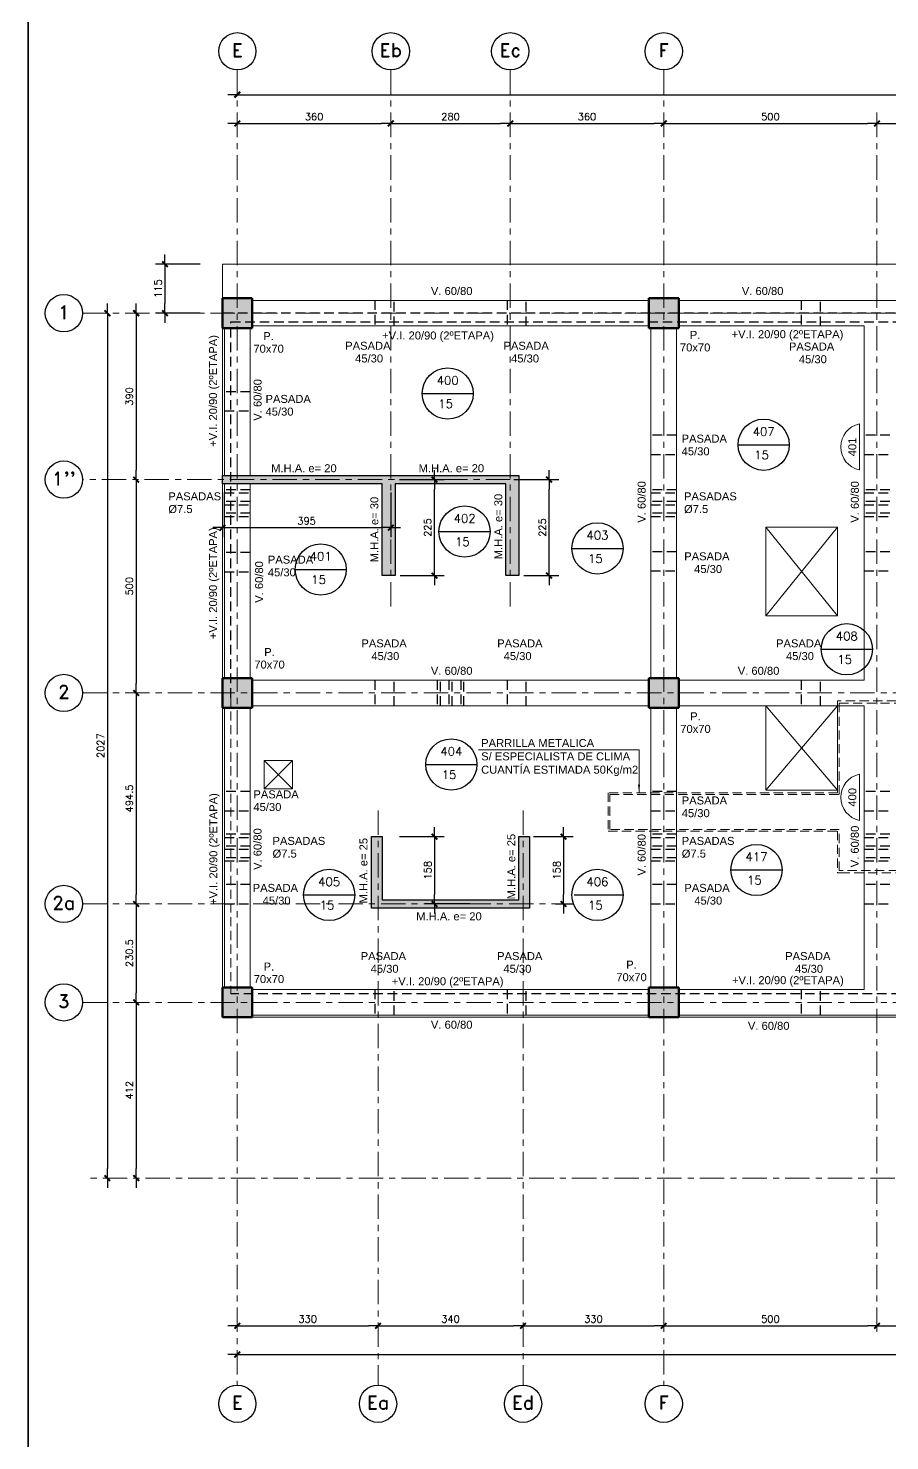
# Model space of a CAD drawing. Extents: x -4 to 6083, y -4 to 8618.
# Drawn here: x 0 to 2020, y 3637 to 6947 of the extents above; entities that cross this region are included whole.
import ezdxf
from ezdxf.enums import TextEntityAlignment as Align

# ---------------------------------------------------------------- set-up
doc = ezdxf.new("R2010")
doc.units = 0
doc.header["$LTSCALE"] = 45
doc.header["$MEASUREMENT"] = 0
for name, pattern in [('DASHED', [0.75, 0.5, -0.25]), ('Grid Line', [2.2225, 1.27, -0.3175, 0.3175, -0.3175]), ('RLE-PROYECCION', [0.71438, 0.47625, -0.23813])]:
    doc.linetypes.add(name, pattern=pattern)
doc.layers.get('0').update_dxf_attribs({"linetype": 'CONTINUOUS'})
for name, color, linetype in [('RLA-COTAS', 2, 'CONTINUOUS'), ('RLA-COTAS1', 2, 'CONTINUOUS'), ('RLA-FORMATO', 7, 'CONTINUOUS'), ('RLA-LOSAS', 3, 'CONTINUOUS'), ('RLA-MURO INV DILATADO', 2, 'DASHED'), ('TEXTOS1', 9, 'CONTINUOUS')]:
    doc.layers.add(name, color=color, linetype=linetype)
for name, color, linetype, lineweight in [('RLE-EJE', 3, 'CONTINUOUS', 25), ('RLE-EJES', 1, 'Grid Line', 9), ('RLE-LOSA', 3, 'CONTINUOUS', 15), ('RLE-MURO', 5, 'CONTINUOUS', 25), ('RLE-PILAR', 5, 'CONTINUOUS', 50), ('RLE-PROYECCION', 2, 'RLE-PROYECCION', 15), ('RLE-SOLID', 252, 'CONTINUOUS', 15), ('RLE-TEXTO-1', 9, 'CONTINUOUS', 9), ('RLE-VANOS', 1, 'CONTINUOUS', 15), ('RLE-VIGA', 3, 'CONTINUOUS', 15)]:
    doc.layers.add(name, color=color, linetype=linetype, lineweight=lineweight)
doc.styles.add('Arial_1', font='arial.ttf', dxfattribs={"height": 20})
doc.styles.add('Arial_2', font='arial.ttf', dxfattribs={"height": 18.75})
doc.styles.add('ROMAND', font='romand', dxfattribs={"height": 31.5})
doc.styles.add('ROMANS', font='ROMANS.shx', dxfattribs={"height": 16.875})
doc.dimstyles.new('ING-75', dxfattribs={"dimscale": 75, "dimtxt": 0.27, "dimasz": 0.3, "dimexe": 0, "dimexo": 0, "dimgap": 0.1, "dimtad": 1, "dimdec": 1, "dimzin": 12, "dimdsep": 46, "dimtxsty": 'ROMANS', "dimblk": 'TICK1', "dimblk1": 'TICK1', "dimblk2": 'TICK1', "dimcen": 0.09, "dimclrd": 2, "dimclre": 1, "dimclrt": 3, "dimadec": 0, "dimazin": 0, "dimtfac": 1, "dimtdec": 0, "dimtix": 1, "dimtmove": 2, "dimatfit": 3, "dimldrblk": 'TICK1', "dimfxl": 0, "dimfxlon": 1, "dimtolj": 1, "dimtzin": 0, "dimarcsym": 0})

# ---------------------------------------------------------------- blocks, each defined once
blk = doc.blocks.new('TICK1')
at = {"color": 2}
for points in [[(0, 0), (-1, 0)], [(0, 0), (1, 0)]]:
    blk.add_lwpolyline(points, dxfattribs=at)
at = {"color": 2, "const_width": 0.2}
blk.add_lwpolyline([(-0.3, -0.3), (0.3, 0.3)], dxfattribs=at)
blk = doc.blocks.new('*D12')
at = {"layer": 'RLA-COTAS', "color": 2, "lineweight": -2, "transparency": 16777216}
blk.add_line((512.8, 6791.3), (5467.8, 6791.3), dxfattribs=at)
at = {"layer": 'RLA-COTAS', "color": 2, "lineweight": -2, "transparency": 16777216, "xscale": 22.5, "yscale": 22.5, "zscale": 22.5, "rotation": 180}
blk.add_blockref('TICK1', (490.3, 6791.3), dxfattribs=at)
at = {"layer": 'RLA-COTAS', "color": 2, "lineweight": -2, "transparency": 16777216, "xscale": 22.5, "yscale": 22.5, "zscale": 22.5}
blk.add_blockref('TICK1', (5490.3, 6791.3), dxfattribs=at)
at = {"layer": 'RLA-COTAS', "color": 3, "transparency": 16777216, "insert": (2990.3, 6807.2), "char_height": 16.88, "attachment_point": 5, "style": 'ROMANS'}
blk.add_mtext('\\A1;5000', dxfattribs=at)
blk = doc.blocks.new('*D13')
at = {"layer": 'RLA-COTAS', "color": 2, "lineweight": -2, "transparency": 16777216}
blk.add_line((512.8, 6723.8), (827.8, 6723.8), dxfattribs=at)
at = {"layer": 'RLA-COTAS', "color": 2, "lineweight": -2, "transparency": 16777216, "xscale": 22.5, "yscale": 22.5, "zscale": 22.5, "rotation": 180}
blk.add_blockref('TICK1', (490.3, 6723.8), dxfattribs=at)
at = {"layer": 'RLA-COTAS', "color": 2, "lineweight": -2, "transparency": 16777216, "xscale": 22.5, "yscale": 22.5, "zscale": 22.5}
blk.add_blockref('TICK1', (850.3, 6723.8), dxfattribs=at)
at = {"layer": 'RLA-COTAS', "color": 3, "transparency": 16777216, "insert": (670.3, 6739.7), "char_height": 16.88, "attachment_point": 5, "style": 'ROMANS'}
blk.add_mtext('\\A1;360', dxfattribs=at)
blk = doc.blocks.new('*D14')
at = {"layer": 'RLA-COTAS', "color": 2, "lineweight": -2, "transparency": 16777216}
blk.add_line((872.8, 6723.8), (1107.8, 6723.8), dxfattribs=at)
at = {"layer": 'RLA-COTAS', "color": 2, "lineweight": -2, "transparency": 16777216, "xscale": 22.5, "yscale": 22.5, "zscale": 22.5, "rotation": 180}
blk.add_blockref('TICK1', (850.3, 6723.8), dxfattribs=at)
at = {"layer": 'RLA-COTAS', "color": 2, "lineweight": -2, "transparency": 16777216, "xscale": 22.5, "yscale": 22.5, "zscale": 22.5}
blk.add_blockref('TICK1', (1130.3, 6723.8), dxfattribs=at)
at = {"layer": 'RLA-COTAS', "color": 3, "transparency": 16777216, "insert": (990.3, 6739.7), "char_height": 16.88, "attachment_point": 5, "style": 'ROMANS'}
blk.add_mtext('\\A1;280', dxfattribs=at)
blk = doc.blocks.new('*D15')
at = {"layer": 'RLA-COTAS', "color": 2, "lineweight": -2, "transparency": 16777216}
blk.add_line((1152.8, 6723.8), (1467.8, 6723.8), dxfattribs=at)
at = {"layer": 'RLA-COTAS', "color": 2, "lineweight": -2, "transparency": 16777216, "xscale": 22.5, "yscale": 22.5, "zscale": 22.5, "rotation": 180}
blk.add_blockref('TICK1', (1130.3, 6723.8), dxfattribs=at)
at = {"layer": 'RLA-COTAS', "color": 2, "lineweight": -2, "transparency": 16777216, "xscale": 22.5, "yscale": 22.5, "zscale": 22.5}
blk.add_blockref('TICK1', (1490.3, 6723.8), dxfattribs=at)
at = {"layer": 'RLA-COTAS', "color": 3, "transparency": 16777216, "insert": (1310.3, 6739.7), "char_height": 16.88, "attachment_point": 5, "style": 'ROMANS'}
blk.add_mtext('\\A1;360', dxfattribs=at)
blk = doc.blocks.new('*D16')
at = {"layer": 'RLA-COTAS', "color": 2, "lineweight": -2, "transparency": 16777216}
blk.add_line((1512.8, 6723.8), (1967.8, 6723.8), dxfattribs=at)
at = {"layer": 'RLA-COTAS', "color": 2, "lineweight": -2, "transparency": 16777216, "xscale": 22.5, "yscale": 22.5, "zscale": 22.5, "rotation": 180}
blk.add_blockref('TICK1', (1490.3, 6723.8), dxfattribs=at)
at = {"layer": 'RLA-COTAS', "color": 2, "lineweight": -2, "transparency": 16777216, "xscale": 22.5, "yscale": 22.5, "zscale": 22.5}
blk.add_blockref('TICK1', (1990.3, 6723.8), dxfattribs=at)
at = {"layer": 'RLA-COTAS', "color": 3, "transparency": 16777216, "insert": (1740.3, 6739.7), "char_height": 16.88, "attachment_point": 5, "style": 'ROMANS'}
blk.add_mtext('\\A1;500', dxfattribs=at)
blk = doc.blocks.new('*D17')
at = {"layer": 'RLA-COTAS', "color": 2, "lineweight": -2, "transparency": 16777216}
blk.add_line((2012.8, 6723.8), (2467.8, 6723.8), dxfattribs=at)
at = {"layer": 'RLA-COTAS', "color": 2, "lineweight": -2, "transparency": 16777216, "xscale": 22.5, "yscale": 22.5, "zscale": 22.5, "rotation": 180}
blk.add_blockref('TICK1', (1990.3, 6723.8), dxfattribs=at)
at = {"layer": 'RLA-COTAS', "color": 2, "lineweight": -2, "transparency": 16777216, "xscale": 22.5, "yscale": 22.5, "zscale": 22.5}
blk.add_blockref('TICK1', (2490.3, 6723.8), dxfattribs=at)
at = {"layer": 'RLA-COTAS', "color": 3, "transparency": 16777216, "insert": (2240.3, 6739.7), "char_height": 16.88, "attachment_point": 5, "style": 'ROMANS'}
blk.add_mtext('\\A1;500', dxfattribs=at)
blk = doc.blocks.new('*D25')
at = {"layer": 'RLA-COTAS', "color": 2, "lineweight": -2, "transparency": 16777216}
blk.add_line((185.7, 6256.7), (185.7, 4274.7), dxfattribs=at)
at = {"layer": 'RLA-COTAS', "color": 2, "lineweight": -2, "transparency": 16777216, "xscale": 22.5, "yscale": 22.5, "zscale": 22.5}
for p, rotation in [((185.7, 6279.2), 90), ((185.7, 4252.2), 270)]:
    blk.add_blockref('TICK1', p, dxfattribs=dict(at, rotation=rotation))
at = {"layer": 'RLA-COTAS', "color": 3, "transparency": 16777216, "insert": (169.7, 5265.7), "char_height": 16.88, "attachment_point": 5, "rotation": 90, "style": 'ROMANS'}
blk.add_mtext('\\A1;2027', dxfattribs=at)
blk = doc.blocks.new('*D26')
at = {"layer": 'RLA-COTAS', "color": 2, "lineweight": -2, "transparency": 16777216}
blk.add_line((253.2, 6256.7), (253.2, 5911.7), dxfattribs=at)
at = {"layer": 'RLA-COTAS', "color": 2, "lineweight": -2, "transparency": 16777216, "xscale": 22.5, "yscale": 22.5, "zscale": 22.5}
for p, rotation in [((253.2, 6279.2), 90), ((253.2, 5889.2), 270)]:
    blk.add_blockref('TICK1', p, dxfattribs=dict(at, rotation=rotation))
at = {"layer": 'RLA-COTAS', "color": 3, "transparency": 16777216, "insert": (237.2, 6084.2), "char_height": 16.88, "attachment_point": 5, "rotation": 90, "style": 'ROMANS'}
blk.add_mtext('\\A1;390', dxfattribs=at)
blk = doc.blocks.new('*D27')
at = {"layer": 'RLA-COTAS', "color": 2, "lineweight": -2, "transparency": 16777216}
blk.add_line((253.2, 5866.7), (253.2, 5411.7), dxfattribs=at)
at = {"layer": 'RLA-COTAS', "color": 2, "lineweight": -2, "transparency": 16777216, "xscale": 22.5, "yscale": 22.5, "zscale": 22.5}
for p, rotation in [((253.2, 5889.2), 90), ((253.2, 5389.2), 270)]:
    blk.add_blockref('TICK1', p, dxfattribs=dict(at, rotation=rotation))
at = {"layer": 'RLA-COTAS', "color": 3, "transparency": 16777216, "insert": (237.2, 5639.2), "char_height": 16.88, "attachment_point": 5, "rotation": 90, "style": 'ROMANS'}
blk.add_mtext('\\A1;500', dxfattribs=at)
blk = doc.blocks.new('*D28')
at = {"layer": 'RLA-COTAS', "color": 2, "lineweight": -2, "transparency": 16777216}
blk.add_line((253.2, 5366.7), (253.2, 4917.2), dxfattribs=at)
at = {"layer": 'RLA-COTAS', "color": 2, "lineweight": -2, "transparency": 16777216, "xscale": 22.5, "yscale": 22.5, "zscale": 22.5}
for p, rotation in [((253.2, 5389.2), 90), ((253.2, 4894.7), 270)]:
    blk.add_blockref('TICK1', p, dxfattribs=dict(at, rotation=rotation))
at = {"layer": 'RLA-COTAS', "color": 3, "transparency": 16777216, "insert": (237.2, 5141.9), "char_height": 16.88, "attachment_point": 5, "rotation": 90, "style": 'ROMANS'}
blk.add_mtext('\\A1;494.5', dxfattribs=at)
blk = doc.blocks.new('*D29')
at = {"layer": 'RLA-COTAS', "color": 2, "lineweight": -2, "transparency": 16777216}
blk.add_line((253.2, 4872.2), (253.2, 4686.7), dxfattribs=at)
at = {"layer": 'RLA-COTAS', "color": 2, "lineweight": -2, "transparency": 16777216, "xscale": 22.5, "yscale": 22.5, "zscale": 22.5}
for p, rotation in [((253.2, 4894.7), 90), ((253.2, 4664.2), 270)]:
    blk.add_blockref('TICK1', p, dxfattribs=dict(at, rotation=rotation))
at = {"layer": 'RLA-COTAS', "color": 3, "transparency": 16777216, "insert": (237.2, 4779.4), "char_height": 16.88, "attachment_point": 5, "rotation": 90, "style": 'ROMANS'}
blk.add_mtext('\\A1;230.5', dxfattribs=at)
blk = doc.blocks.new('*D30')
at = {"layer": 'RLA-COTAS', "color": 2, "lineweight": -2, "transparency": 16777216}
blk.add_line((253.2, 4641.7), (253.2, 4274.7), dxfattribs=at)
at = {"layer": 'RLA-COTAS', "color": 2, "lineweight": -2, "transparency": 16777216, "xscale": 22.5, "yscale": 22.5, "zscale": 22.5}
for p, rotation in [((253.2, 4664.2), 90), ((253.2, 4252.2), 270)]:
    blk.add_blockref('TICK1', p, dxfattribs=dict(at, rotation=rotation))
at = {"layer": 'RLA-COTAS', "color": 3, "transparency": 16777216, "insert": (237.2, 4458.2), "char_height": 16.88, "attachment_point": 5, "rotation": 90, "style": 'ROMANS'}
blk.add_mtext('\\A1;412', dxfattribs=at)
blk = doc.blocks.new('*D31')
at = {"layer": 'RLA-COTAS', "color": 2, "lineweight": -2, "transparency": 16777216}
blk.add_line((512.8, 3906), (797.8, 3906), dxfattribs=at)
at = {"layer": 'RLA-COTAS', "color": 2, "lineweight": -2, "transparency": 16777216, "xscale": 22.5, "yscale": 22.5, "zscale": 22.5, "rotation": 180}
blk.add_blockref('TICK1', (490.3, 3906), dxfattribs=at)
at = {"layer": 'RLA-COTAS', "color": 2, "lineweight": -2, "transparency": 16777216, "xscale": 22.5, "yscale": 22.5, "zscale": 22.5}
blk.add_blockref('TICK1', (820.3, 3906), dxfattribs=at)
at = {"layer": 'RLA-COTAS', "color": 3, "transparency": 16777216, "insert": (655.3, 3921.9), "char_height": 16.88, "attachment_point": 5, "style": 'ROMANS'}
blk.add_mtext('\\A1;330', dxfattribs=at)
blk = doc.blocks.new('*D32')
at = {"layer": 'RLA-COTAS', "color": 2, "lineweight": -2, "transparency": 16777216}
blk.add_line((842.8, 3906), (1137.8, 3906), dxfattribs=at)
at = {"layer": 'RLA-COTAS', "color": 2, "lineweight": -2, "transparency": 16777216, "xscale": 22.5, "yscale": 22.5, "zscale": 22.5, "rotation": 180}
blk.add_blockref('TICK1', (820.3, 3906), dxfattribs=at)
at = {"layer": 'RLA-COTAS', "color": 2, "lineweight": -2, "transparency": 16777216, "xscale": 22.5, "yscale": 22.5, "zscale": 22.5}
blk.add_blockref('TICK1', (1160.3, 3906), dxfattribs=at)
at = {"layer": 'RLA-COTAS', "color": 3, "transparency": 16777216, "insert": (990.3, 3921.9), "char_height": 16.88, "attachment_point": 5, "style": 'ROMANS'}
blk.add_mtext('\\A1;340', dxfattribs=at)
blk = doc.blocks.new('*D33')
at = {"layer": 'RLA-COTAS', "color": 2, "lineweight": -2, "transparency": 16777216}
blk.add_line((1182.8, 3906), (1467.8, 3906), dxfattribs=at)
at = {"layer": 'RLA-COTAS', "color": 2, "lineweight": -2, "transparency": 16777216, "xscale": 22.5, "yscale": 22.5, "zscale": 22.5, "rotation": 180}
blk.add_blockref('TICK1', (1160.3, 3906), dxfattribs=at)
at = {"layer": 'RLA-COTAS', "color": 2, "lineweight": -2, "transparency": 16777216, "xscale": 22.5, "yscale": 22.5, "zscale": 22.5}
blk.add_blockref('TICK1', (1490.3, 3906), dxfattribs=at)
at = {"layer": 'RLA-COTAS', "color": 3, "transparency": 16777216, "insert": (1325.3, 3921.9), "char_height": 16.88, "attachment_point": 5, "style": 'ROMANS'}
blk.add_mtext('\\A1;330', dxfattribs=at)
blk = doc.blocks.new('*D34')
at = {"layer": 'RLA-COTAS', "color": 2, "lineweight": -2, "transparency": 16777216}
blk.add_line((1512.8, 3906), (1967.8, 3906), dxfattribs=at)
at = {"layer": 'RLA-COTAS', "color": 2, "lineweight": -2, "transparency": 16777216, "xscale": 22.5, "yscale": 22.5, "zscale": 22.5, "rotation": 180}
blk.add_blockref('TICK1', (1490.3, 3906), dxfattribs=at)
at = {"layer": 'RLA-COTAS', "color": 2, "lineweight": -2, "transparency": 16777216, "xscale": 22.5, "yscale": 22.5, "zscale": 22.5}
blk.add_blockref('TICK1', (1990.3, 3906), dxfattribs=at)
at = {"layer": 'RLA-COTAS', "color": 3, "transparency": 16777216, "insert": (1740.3, 3921.9), "char_height": 16.88, "attachment_point": 5, "style": 'ROMANS'}
blk.add_mtext('\\A1;500', dxfattribs=at)
blk = doc.blocks.new('*D35')
at = {"layer": 'RLA-COTAS', "color": 2, "lineweight": -2, "transparency": 16777216}
blk.add_line((2012.8, 3906), (2467.8, 3906), dxfattribs=at)
at = {"layer": 'RLA-COTAS', "color": 2, "lineweight": -2, "transparency": 16777216, "xscale": 22.5, "yscale": 22.5, "zscale": 22.5, "rotation": 180}
blk.add_blockref('TICK1', (1990.3, 3906), dxfattribs=at)
at = {"layer": 'RLA-COTAS', "color": 2, "lineweight": -2, "transparency": 16777216, "xscale": 22.5, "yscale": 22.5, "zscale": 22.5}
blk.add_blockref('TICK1', (2490.3, 3906), dxfattribs=at)
at = {"layer": 'RLA-COTAS', "color": 3, "transparency": 16777216, "insert": (2240.3, 3921.9), "char_height": 16.88, "attachment_point": 5, "style": 'ROMANS'}
blk.add_mtext('\\A1;500', dxfattribs=at)
blk = doc.blocks.new('*D45')
at = {"layer": 'RLA-COTAS1', "color": 1, "lineweight": -2, "transparency": 16777216}
for p, q in [((455.3, 5859.1), (455.3, 5754.1)), ((850.3, 5859.1), (850.3, 5754.1))]:
    blk.add_line(p, q, dxfattribs=at)
at = {"layer": 'RLA-COTAS1', "color": 2, "lineweight": -2, "transparency": 16777216}
blk.add_line((477.8, 5776.6), (827.8, 5776.6), dxfattribs=at)
at = {"layer": 'RLA-COTAS1', "color": 2, "lineweight": -2, "transparency": 16777216, "xscale": 22.5, "yscale": 22.5, "zscale": 22.5, "rotation": 180}
blk.add_blockref('TICK1', (455.3, 5776.6), dxfattribs=at)
at = {"layer": 'RLA-COTAS1', "color": 2, "lineweight": -2, "transparency": 16777216, "xscale": 22.5, "yscale": 22.5, "zscale": 22.5}
blk.add_blockref('TICK1', (850.3, 5776.6), dxfattribs=at)
at = {"layer": 'RLA-COTAS1', "color": 3, "transparency": 16777216, "insert": (652.8, 5792.5), "char_height": 16.88, "attachment_point": 5, "style": 'ROMANS'}
blk.add_mtext('\\A1;395', dxfattribs=at)
blk = doc.blocks.new('*D46')
at = {"layer": 'RLA-COTAS1', "color": 1, "lineweight": -2, "transparency": 16777216}
for p, q in [((870.3, 5889.2), (975.3, 5889.2)), ((872, 5664.2), (975.3, 5664.2))]:
    blk.add_line(p, q, dxfattribs=at)
at = {"layer": 'RLA-COTAS1', "color": 2, "lineweight": -2, "transparency": 16777216}
blk.add_line((952.8, 5686.7), (952.8, 5866.7), dxfattribs=at)
at = {"layer": 'RLA-COTAS1', "color": 2, "lineweight": -2, "transparency": 16777216, "xscale": 22.5, "yscale": 22.5, "zscale": 22.5}
for p, rotation in [((952.8, 5889.2), 90), ((952.8, 5664.2), 270)]:
    blk.add_blockref('TICK1', p, dxfattribs=dict(at, rotation=rotation))
at = {"layer": 'RLA-COTAS1', "color": 3, "transparency": 16777216, "insert": (936.8, 5776.7), "char_height": 16.88, "attachment_point": 5, "rotation": 90, "style": 'ROMANS'}
blk.add_mtext('\\A1;225', dxfattribs=at)
blk = doc.blocks.new('*D47')
at = {"layer": 'RLA-COTAS1', "color": 1, "lineweight": -2, "transparency": 16777216}
for p, q in [((1138.9, 5889.2), (1243.9, 5889.2)), ((1162.4, 5664.2), (1243.9, 5664.2))]:
    blk.add_line(p, q, dxfattribs=at)
at = {"layer": 'RLA-COTAS1', "color": 2, "lineweight": -2, "transparency": 16777216}
blk.add_line((1221.4, 5686.7), (1221.4, 5866.7), dxfattribs=at)
at = {"layer": 'RLA-COTAS1', "color": 2, "lineweight": -2, "transparency": 16777216, "xscale": 22.5, "yscale": 22.5, "zscale": 22.5}
for p, rotation in [((1221.4, 5889.2), 90), ((1221.4, 5664.2), 270)]:
    blk.add_blockref('TICK1', p, dxfattribs=dict(at, rotation=rotation))
at = {"layer": 'RLA-COTAS1', "color": 3, "transparency": 16777216, "insert": (1205.5, 5776.7), "char_height": 16.88, "attachment_point": 5, "rotation": 90, "style": 'ROMANS'}
blk.add_mtext('\\A1;225', dxfattribs=at)
blk = doc.blocks.new('*D48')
at = {"layer": 'RLA-COTAS1', "color": 1, "lineweight": -2, "transparency": 16777216}
for p, q in [((870.4, 5052.5), (975.4, 5052.5)), ((1035.4, 4894.7), (930.4, 4894.7))]:
    blk.add_line(p, q, dxfattribs=at)
at = {"layer": 'RLA-COTAS1', "color": 2, "lineweight": -2, "transparency": 16777216}
blk.add_line((952.9, 5030), (952.9, 4917.2), dxfattribs=at)
at = {"layer": 'RLA-COTAS1', "color": 2, "lineweight": -2, "transparency": 16777216, "xscale": 22.5, "yscale": 22.5, "zscale": 22.5}
for p, rotation in [((952.9, 5052.5), 90), ((952.9, 4894.7), 270)]:
    blk.add_blockref('TICK1', p, dxfattribs=dict(at, rotation=rotation))
at = {"layer": 'RLA-COTAS1', "color": 3, "transparency": 16777216, "insert": (936.9, 4973.6), "char_height": 16.88, "attachment_point": 5, "rotation": 90, "style": 'ROMANS'}
blk.add_mtext('\\A1;158', dxfattribs=at)
blk = doc.blocks.new('*D49')
at = {"layer": 'RLA-COTAS1', "color": 1, "lineweight": -2, "transparency": 16777216}
for p, q in [((1184.6, 5052.5), (1277.8, 5052.5)), ((1236.7, 4894.7), (1277.8, 4894.7))]:
    blk.add_line(p, q, dxfattribs=at)
at = {"layer": 'RLA-COTAS1', "color": 2, "lineweight": -2, "transparency": 16777216}
blk.add_line((1255.3, 5030), (1255.3, 4917.2), dxfattribs=at)
at = {"layer": 'RLA-COTAS1', "color": 2, "lineweight": -2, "transparency": 16777216, "xscale": 22.5, "yscale": 22.5, "zscale": 22.5}
for p, rotation in [((1255.3, 5052.5), 90), ((1255.3, 4894.7), 270)]:
    blk.add_blockref('TICK1', p, dxfattribs=dict(at, rotation=rotation))
at = {"layer": 'RLA-COTAS1', "color": 3, "transparency": 16777216, "insert": (1239.4, 4973.6), "char_height": 16.88, "attachment_point": 5, "rotation": 90, "style": 'ROMANS'}
blk.add_mtext('\\A1;158', dxfattribs=at)
blk = doc.blocks.new('*D50')
at = {"layer": 'RLA-COTAS1', "color": 1, "lineweight": -2, "transparency": 16777216}
for p, q in [((403.2, 6394.2), (298.2, 6394.2)), ((403.2, 6279.2), (298.2, 6279.2))]:
    blk.add_line(p, q, dxfattribs=at)
at = {"layer": 'RLA-COTAS1', "color": 2, "lineweight": -2, "transparency": 16777216}
blk.add_line((320.7, 6371.7), (320.7, 6301.7), dxfattribs=at)
at = {"layer": 'RLA-COTAS1', "color": 2, "lineweight": -2, "transparency": 16777216, "xscale": 22.5, "yscale": 22.5, "zscale": 22.5}
for p, rotation in [((320.7, 6394.2), 90), ((320.7, 6279.2), 270)]:
    blk.add_blockref('TICK1', p, dxfattribs=dict(at, rotation=rotation))
at = {"layer": 'RLA-COTAS1', "color": 3, "transparency": 16777216, "insert": (304.7, 6336.7), "char_height": 16.88, "attachment_point": 5, "rotation": 90, "style": 'ROMANS'}
blk.add_mtext('\\A1;115', dxfattribs=at)
blk = doc.blocks.new('*D51')
at = {"layer": 'RLA-COTAS', "color": 2, "lineweight": -2, "transparency": 16777216}
blk.add_line((512.8, 3838.5), (5467.8, 3838.5), dxfattribs=at)
at = {"layer": 'RLA-COTAS', "color": 2, "lineweight": -2, "transparency": 16777216, "xscale": 22.5, "yscale": 22.5, "zscale": 22.5, "rotation": 180}
blk.add_blockref('TICK1', (490.3, 3838.5), dxfattribs=at)
at = {"layer": 'RLA-COTAS', "color": 2, "lineweight": -2, "transparency": 16777216, "xscale": 22.5, "yscale": 22.5, "zscale": 22.5}
blk.add_blockref('TICK1', (5490.3, 3838.5), dxfattribs=at)
at = {"layer": 'RLA-COTAS', "color": 3, "transparency": 16777216, "insert": (2990.3, 3854.4), "char_height": 16.88, "attachment_point": 5, "style": 'ROMANS'}
blk.add_mtext('\\A1;5000', dxfattribs=at)

msp = doc.modelspace()

# ---------------------------------------------------------------- hatches: boundary and pattern name
at = {"layer": 'RLE-SOLID'}
for points in [[(525.33, 6244.18), (525.33, 6314.18), (455.33, 6314.18), (455.33, 6244.18)], [(1525.33, 6244.18), (1525.33, 6314.18), (1455.33, 6314.18), (1455.33, 6244.18)], [(1120.33, 5879.16), (1120.33, 5899.16), (455.33, 5899.16), (455.33, 5879.16), (860.33, 5879.16)], [(525.33, 5354.18), (525.33, 5424.18), (455.33, 5424.18), (455.33, 5354.18)], [(1525.33, 5354.18), (1525.33, 5424.18), (1455.33, 5424.18), (1455.33, 5354.18)], [(525.33, 4629.16), (525.33, 4699.16), (455.33, 4699.16), (455.33, 4629.16)], [(1525.33, 4629.16), (1525.33, 4699.16), (1455.33, 4699.16), (1455.33, 4629.16)]]:
    msp.add_hatch(color=256, dxfattribs=at).paths.add_polyline_path(points, flags=0)
for points in [[(1120.33, 5664.16), (1150.33, 5664.16), (1150.33, 5899.16), (1120.33, 5899.16), (1120.33, 5879.16)], [(860.33, 5664.16), (860.33, 5879.16), (830.33, 5879.16), (830.33, 5664.16)], [(830.33, 4904.66), (830.33, 5052.54), (805.33, 5052.54), (805.33, 4904.66)], [(1175.33, 4904.66), (1175.33, 5052.54), (1150.33, 5052.54), (1150.33, 4904.66)], [(1175.33, 4884.66), (1175.33, 4904.66), (805.33, 4904.66), (805.33, 4884.66)]]:
    msp.add_hatch(color=256, dxfattribs=at).paths.add_polyline_path(points)

# ---------------------------------------------------------------- linework, layer by layer
at = {"layer": 'RLA-FORMATO', "color": 6, "linetype": 'Continuous'}
for p, q in [((0, 8617.5), (0, 0)), ((0, 0), (0, 7890))]:
    msp.add_line(p, q, dxfattribs=at)
at = {"layer": 'RLA-LOSAS'}
for p, q in [((923.77, 6090.9), (1043.77, 6090.9)), ((1664.7, 5970.9), (1784.7, 5970.9)), ((963.22, 5767.42), (1083.22, 5767.42)), ((1274.87, 5727.97), (1394.87, 5727.97)), ((625.93, 5678.66), (745.93, 5678.66)), ((1859.56, 5491.59), (1979.56, 5491.59)), ((932.06, 5221.6), (1052.06, 5221.6)), ((1647.8, 4974.38), (1767.8, 4974.38)), ((645.64, 4915.87), (765.64, 4915.87)), ((1279.87, 4915.87), (1394.87, 4915.87))]:
    msp.add_line(p, q, dxfattribs=at)
for centre in [(983.77, 6090.9), (1724.7, 5970.9), (1023.22, 5767.42), (1334.87, 5727.97), (685.93, 5678.66), (1919.56, 5491.59), (992.06, 5221.6), (1707.8, 4974.38), (705.64, 4915.87), (1334.87, 4915.87)]:
    msp.add_circle(centre, 60, dxfattribs=at)
at = {"layer": 'RLA-MURO INV DILATADO'}
for p, q in [((812.83, 6309.18), (812.83, 6249.18)), ((857.83, 6249.18), (857.83, 6309.18)), ((1122.83, 6309.18), (1122.83, 6249.18)), ((1167.83, 6249.18), (1167.83, 6309.18)), ((1812.83, 6309.18), (1812.83, 6249.18)), ((1857.83, 6249.18), (1857.83, 6309.18)), ((5475.33, 6279.18), (455.33, 6279.18)), ((475.33, 6259.18), (5455.33, 6259.18)), ((475.33, 5378.18), (475.33, 6259.18)), ((520.33, 6095.01), (460.33, 6095.01)), ((460.33, 6050.01), (520.33, 6050.01)), ((1520.33, 5993.34), (1460.33, 5993.34)), ((2020.33, 5993.34), (1960.33, 5993.34)), ((1460.33, 5948.34), (1520.33, 5948.34)), ((1960.33, 5948.34), (2020.33, 5948.34)), ((520.33, 5865.43), (460.33, 5865.43)), ((1520.33, 5865.43), (1460.33, 5865.43)), ((2020.33, 5865.43), (1960.33, 5865.43)), ((460.33, 5857.93), (520.33, 5857.93)), ((520.33, 5837.93), (460.33, 5837.93)), ((460.33, 5830.43), (520.33, 5830.43)), ((1460.33, 5857.93), (1520.33, 5857.93)), ((1520.33, 5837.93), (1460.33, 5837.93)), ((1460.33, 5830.43), (1520.33, 5830.43)), ((1960.33, 5857.93), (2020.33, 5857.93)), ((2020.33, 5837.93), (1960.33, 5837.93)), ((1960.33, 5830.43), (2020.33, 5830.43)), ((520.33, 5810.43), (460.33, 5810.43)), ((460.33, 5802.93), (520.33, 5802.93)), ((1520.33, 5810.43), (1460.33, 5810.43)), ((1460.33, 5802.93), (1520.33, 5802.93)), ((2020.33, 5810.43), (1960.33, 5810.43)), ((1960.33, 5802.93), (2020.33, 5802.93)), ((520.33, 5718.34), (460.33, 5718.34)), ((1520.33, 5720.01), (1460.33, 5720.01)), ((2020.33, 5720.01), (1960.33, 5720.01)), ((460.33, 5673.34), (520.33, 5673.34)), ((1460.33, 5675.01), (1520.33, 5675.01)), ((1960.33, 5675.01), (2020.33, 5675.01)), ((812.83, 5419.18), (812.83, 5359.18)), ((857.83, 5359.18), (857.83, 5419.18)), ((959.08, 5419.18), (959.08, 5359.18)), ((966.58, 5359.18), (966.58, 5419.18)), ((986.58, 5419.18), (986.58, 5359.18)), ((994.08, 5359.18), (994.08, 5419.18)), ((1014.08, 5419.18), (1014.08, 5359.18)), ((1021.58, 5359.18), (1021.58, 5419.18)), ((1122.83, 5419.18), (1122.83, 5359.18)), ((1167.83, 5359.18), (1167.83, 5419.18)), ((1812.83, 5419.18), (1812.83, 5359.18)), ((1857.83, 5359.18), (1857.83, 5419.18)), ((520.33, 5158.34), (460.33, 5158.34)), ((1520.33, 5158.34), (1460.33, 5158.34)), ((2020.33, 5158.34), (1960.33, 5158.34)), ((460.33, 5113.34), (520.33, 5113.34)), ((1460.33, 5113.34), (1520.33, 5113.34)), ((1960.33, 5113.34), (2020.33, 5113.34)), ((520.33, 5057.92), (460.33, 5057.92)), ((460.33, 5050.42), (520.33, 5050.42)), ((1520.33, 5057.92), (1460.33, 5057.92)), ((1460.33, 5050.42), (1520.33, 5050.42)), ((2020.33, 5057.92), (1960.33, 5057.92)), ((1960.33, 5050.42), (2020.33, 5050.42)), ((520.33, 5030.42), (460.33, 5030.42)), ((460.33, 5022.92), (520.33, 5022.92)), ((520.33, 5002.92), (460.33, 5002.92)), ((1520.33, 5030.42), (1460.33, 5030.42)), ((1460.33, 5022.92), (1520.33, 5022.92)), ((1520.33, 5002.92), (1460.33, 5002.92)), ((2020.33, 5030.42), (1960.33, 5030.42)), ((1960.33, 5022.92), (2020.33, 5022.92)), ((2020.33, 5002.92), (1960.33, 5002.92)), ((460.33, 4995.42), (520.33, 4995.42)), ((1460.33, 4995.42), (1520.33, 4995.42)), ((1960.33, 4995.42), (2020.33, 4995.42)), ((520.33, 4940), (460.33, 4940)), ((1520.33, 4940), (1460.33, 4940)), ((2020.33, 4940), (1960.33, 4940)), ((460.33, 4895), (520.33, 4895)), ((1460.33, 4895), (1520.33, 4895)), ((1960.33, 4895), (2020.33, 4895)), ((5455.33, 4684.18), (475.33, 4684.18)), ((812.83, 4694.18), (812.83, 4634.18)), ((857.83, 4634.18), (857.83, 4694.18)), ((1122.83, 4694.18), (1122.83, 4634.18)), ((1167.83, 4634.18), (1167.83, 4694.18)), ((1812.83, 4694.18), (1812.83, 4634.18)), ((1857.83, 4634.18), (1857.83, 4694.18))]:
    msp.add_line(p, q, dxfattribs=at)
at = {"layer": 'RLE-EJE'}
for centre in [(490.33, 6892.91), (850.33, 6892.91), (1130.33, 6892.91), (1490.33, 6892.91), (83.58, 6279.18), (83.58, 5889.16), (83.58, 5389.18), (83.58, 4894.66), (83.58, 4664.16), (490.33, 3723.41), (820.33, 3723.41), (1160.33, 3723.41), (1490.33, 3723.41)]:
    msp.add_circle(centre, 43.75, dxfattribs=at)
at = {"layer": 'RLE-EJES'}
for p, q in [((490.33, 6849.16), (490.33, 3767.16)), ((850.33, 6849.16), (850.33, 5582.32)), ((1130.33, 6849.16), (1130.33, 5582.32)), ((1490.33, 6849.16), (1490.33, 3767.16)), ((1990.33, 6749.18), (1990.33, 3879.18)), ((127.33, 6279.18), (5975.74, 6279.18)), ((1230.11, 5889.16), (127.33, 5889.16)), ((127.33, 5389.18), (5975.74, 5389.18)), ((820.33, 5113.91), (820.33, 3767.16)), ((1160.33, 5113.91), (1160.33, 3767.16)), ((127.33, 4894.66), (1279.14, 4894.66)), ((127.33, 4664.16), (5975.74, 4664.16)), ((3632.52, 4252.16), (132.52, 4252.16))]:
    msp.add_line(p, q, dxfattribs=at)
at = {"layer": 'RLE-LOSA'}
for p, q in [((455.33, 6394.16), (5020.33, 6394.16)), ((455.33, 6314.18), (455.33, 6394.16)), ((455.33, 5899.16), (455.33, 6244.18)), ((455.33, 5424.18), (455.33, 5879.16)), ((1898.03, 5777.66), (1729.73, 5777.66)), ((1729.73, 5569.96), (1729.73, 5777.66)), ((1898.03, 5569.96), (1898.03, 5777.66)), ((1729.73, 5569.96), (1898.03, 5569.96)), ((455.33, 4699.16), (455.33, 5354.18)), ((1729.73, 5359.18), (1729.73, 5161.46)), ((1898.03, 5161.46), (1898.03, 5359.18)), ((619.93, 5231.25), (553.41, 5231.25)), ((553.41, 5231.25), (553.41, 5164.82)), ((619.93, 5164.82), (619.93, 5231.25)), ((553.41, 5164.82), (619.93, 5164.82)), ((1729.73, 5161.46), (1898.03, 5161.46)), ((1455.33, 4629.16), (525.33, 4629.16)), ((2455.33, 4629.16), (1525.33, 4629.16))]:
    msp.add_line(p, q, dxfattribs=at)
at = {"layer": 'RLE-MURO'}
for p, q in [((455.33, 5899.16), (1150.33, 5899.16)), ((455.33, 5879.16), (455.33, 5899.16)), ((1150.33, 5899.16), (1150.33, 5664.16)), ((830.33, 5879.16), (455.33, 5879.16)), ((830.33, 5664.16), (830.33, 5879.16)), ((860.33, 5879.16), (860.33, 5664.16)), ((1120.33, 5879.16), (860.33, 5879.16)), ((1120.33, 5664.16), (1120.33, 5879.16)), ((860.33, 5664.16), (830.33, 5664.16)), ((1150.33, 5664.16), (1120.33, 5664.16)), ((805.33, 4884.66), (805.33, 5052.54)), ((805.33, 5052.54), (830.33, 5052.54)), ((830.33, 5052.54), (830.33, 4904.66)), ((1150.33, 4904.66), (1150.33, 5052.54)), ((1150.33, 5052.54), (1175.33, 5052.54)), ((1175.33, 5052.54), (1175.33, 4884.66)), ((830.33, 4904.66), (1150.33, 4904.66)), ((1175.33, 4884.66), (805.33, 4884.66))]:
    msp.add_line(p, q, dxfattribs=at)
at = {"layer": 'RLE-PILAR'}
for p, q in [((455.33, 6314.18), (525.33, 6314.18)), ((455.33, 6244.18), (455.33, 6314.18)), ((525.33, 6314.18), (525.33, 6244.18)), ((1455.33, 6314.18), (1525.33, 6314.18)), ((1455.33, 6244.18), (1455.33, 6314.18)), ((1525.33, 6314.18), (1525.33, 6244.18)), ((525.33, 6244.18), (455.33, 6244.18)), ((1525.33, 6244.18), (1455.33, 6244.18)), ((455.33, 5424.18), (525.33, 5424.18)), ((455.33, 5354.18), (455.33, 5424.18)), ((525.33, 5424.18), (525.33, 5354.18)), ((1455.33, 5424.18), (1525.33, 5424.18)), ((1455.33, 5354.18), (1455.33, 5424.18)), ((1525.33, 5424.18), (1525.33, 5354.18)), ((525.33, 5354.18), (455.33, 5354.18)), ((1525.33, 5354.18), (1455.33, 5354.18)), ((455.33, 4699.16), (525.33, 4699.16)), ((455.33, 4629.16), (455.33, 4699.16)), ((525.33, 4699.16), (525.33, 4629.16)), ((1455.33, 4699.16), (1525.33, 4699.16)), ((1455.33, 4629.16), (1455.33, 4699.16)), ((1525.33, 4699.16), (1525.33, 4629.16)), ((525.33, 4629.16), (455.33, 4629.16)), ((1525.33, 4629.16), (1455.33, 4629.16))]:
    msp.add_line(p, q, dxfattribs=at)
at = {"layer": 'RLE-PROYECCION'}
msp.add_line((475.33, 5378.18), (475.33, 4684.18), dxfattribs=at)
for points in [[(1360.03, 5065.39), (1898.03, 5065.39), (1898.03, 4967.44), (1905.03, 4967.44), (1905.03, 4967.44), (2775.63, 4967.44), (2775.63, 4967.44), (2782.63, 4967.44), (2782.63, 5370.44), (2774.63, 5370.44), (2774.63, 5370.44), (1905.03, 5370.44), (1905.03, 5370.44), (1898.03, 5370.44), (1898.03, 5155.39), (1360.03, 5155.39), (1360.03, 5065.39)], [(1364.03, 5069.39), (1364.03, 5151.39), (1902.03, 5151.39), (1902.03, 5364.94), (2778.63, 5364.94), (2778.63, 4972.94), (1902.03, 4972.94), (1902.03, 5069.39), (1364.03, 5069.39)]]:
    msp.add_lwpolyline(points, dxfattribs=at)
at = {"layer": 'RLE-TEXTO-1'}
for p, q in [((1949.03, 5911.73), (1949.03, 6019.73)), ((1949.03, 5090.64), (1949.03, 5198.64))]:
    msp.add_line(p, q, dxfattribs=at)
at = {"layer": 'RLE-TEXTO-1', "color": 1}
for p, q in [((1055.67, 5256.15), (1432.37, 5256.15)), ((1432.37, 5256.15), (1432.37, 5155.39))]:
    msp.add_line(p, q, dxfattribs=at)
at = {"layer": 'RLE-TEXTO-1'}
for centre in [(1960.52, 5965.73), (1960.52, 5144.64)]:
    msp.add_arc(centre, 55.21, 102.01022, 257.98978, dxfattribs=at)
at = {"layer": 'RLE-VANOS'}
for p, q in [((1729.73, 5569.96), (1898.03, 5777.66)), ((1729.73, 5777.66), (1898.03, 5569.96)), ((1898.03, 5359.18), (1729.73, 5161.46)), ((1729.73, 5359.18), (1898.03, 5161.46)), ((553.41, 5164.82), (619.93, 5231.25)), ((553.41, 5231.25), (619.84, 5164.82))]:
    msp.add_line(p, q, dxfattribs=at)
at = {"layer": 'RLE-VIGA'}
for p, q in [((525.33, 6309.18), (1455.33, 6309.18)), ((1525.33, 6309.18), (2455.33, 6309.18)), ((460.33, 6244.18), (460.33, 5899.16)), ((520.33, 6244.18), (520.33, 5899.16)), ((525.33, 6249.18), (1455.33, 6249.18)), ((1460.33, 6244.18), (1460.33, 5424.18)), ((1520.33, 6244.18), (1520.33, 5424.18)), ((1525.33, 6249.18), (1960.33, 6249.18)), ((1960.33, 6249.18), (1960.33, 5419.18)), ((460.33, 5879.16), (460.33, 5424.18)), ((520.33, 5879.16), (520.33, 5424.18)), ((525.33, 5419.18), (1455.33, 5419.18)), ((1525.33, 5419.18), (1960.33, 5419.18)), ((460.33, 5354.18), (460.33, 4699.16)), ((520.33, 5354.18), (520.33, 4699.16)), ((525.33, 5359.18), (1455.33, 5359.18)), ((1460.33, 5354.18), (1460.33, 4699.16)), ((1520.33, 5354.18), (1520.33, 4699.16)), ((1525.33, 5359.18), (1960.33, 5359.18)), ((1960.33, 5359.18), (1960.33, 4694.18)), ((525.33, 4694.18), (1455.33, 4694.18)), ((1525.33, 4694.18), (1960.33, 4694.18)), ((525.33, 4634.18), (1455.33, 4634.18)), ((1525.33, 4634.18), (2455.33, 4634.18))]:
    msp.add_line(p, q, dxfattribs=at)
at = {"layer": 'TEXTOS1', "color": 2}
msp.add_lwpolyline([(1432.37, 5155.39, 0, 5, 0), (1432.37, 5174.61, 5, 5, 0)], format="xyseb", dxfattribs=at)

# ---------------------------------------------------------------- texts
at = {"layer": 'RLA-LOSAS', "char_height": 20, "width": 1, "attachment_point": 2, "line_spacing_factor": 0.941778, "style": 'ROMAND'}
for s, insert in [('400', (983.83, 6131.69)), ('15', (978.7, 6076.95)), ('407', (1724.76, 6011.69)), ('15', (1719.64, 5956.95)), ('402', (1023.28, 5808.21)), ('403', (1334.93, 5768.76)), ('15', (1018.15, 5753.47)), ('401', (685.99, 5719.45)), ('15', (1329.8, 5714.02)), ('15', (680.86, 5664.71)), ('408', (1919.62, 5532.38)), ('15', (1914.49, 5477.64)), ('404', (992.12, 5262.39)), ('15', (986.99, 5207.65)), ('417', (1707.86, 5015.17)), ('405', (705.7, 4956.65)), ('406', (1334.93, 4956.65)), ('15', (1702.74, 4960.43)), ('15', (700.57, 4901.92)), ('15', (1329.8, 4901.92))]:
    msp.add_mtext(s, dxfattribs=dict(at, insert=insert))
at = {"layer": 'RLE-EJE', "color": 5, "char_height": 31.25, "width": 1, "attachment_point": 2, "line_spacing_factor": 0.941778, "style": 'ROMAND'}
for s, insert in [('E', (490.34, 6911.23)), ('Eb', (850.34, 6911.23)), ('Ec', (1130.34, 6911.23)), ('F', (1490.34, 6911.23)), ('1', (83.39, 6297.31)), ("1''", (83.77, 5907.27)), ('2', (83.39, 5407.31)), ('2a', (83.39, 4912.79)), ('3', (83.39, 4682.29)), ('E', (490.34, 3741.73)), ('Ea', (820.34, 3741.73)), ('Ed', (1160.34, 3741.73)), ('F', (1490.34, 3741.73))]:
    msp.add_mtext(s, dxfattribs=dict(at, insert=insert))
at = {"layer": 'RLE-TEXTO-1', "style": 'Arial_1'}
for s, p in [('401', (1941.84, 5965.69)), ('400', (1941.84, 5144.6))]:
    msp.add_text(s, height=18.75, rotation=90, dxfattribs=at).set_placement(p, align=Align.CENTER)
at = {"layer": 'RLE-TEXTO-1', "char_height": 18.75, "attachment_point": 2, "line_spacing_factor": 0.941778, "style": 'Arial_2'}
for s, insert, width in [('V. 60/80', (993.06, 6340.49), 116.8443), ('V. 60/80', (1722.17, 6340.49), 116.8443), ('P.\\P70x70', (563.68, 6234.77), 313.3446), ('+V.I. 20/90 (2ºETAPA)', (961.06, 6236.31), 313.3446), ('P.\\P70x70', (1563.87, 6237.78), 313.3446), ('+V.I. 20/90 (2ºETAPA)', (1780.42, 6239.32), 313.3446), ('M.H.A. e= 20', (646.5, 5925.22), 183.4156), ('M.H.A. e= 20', (992.25, 5925.22), 183.4156), ('P.\\P70x70', (565.77, 5494.52), 313.3446), ('V. 60/80', (993.06, 5450.49), 116.8443), ('V. 60/80', (1712.67, 5450.49), 116.8443), ('P.\\P70x70', (1564.7, 5343.81), 313.3446), ('M.H.A. e= 20', (986.69, 4875.06), 183.4156), ('P.\\P70x70', (564.47, 4757.49), 313.3446), ('P.\\P70x70', (1414.73, 4761.81), 313.3446), ('+V.I. 20/90 (2ºETAPA)', (983.56, 4722.95), 313.3446), ('+V.I. 20/90 (2ºETAPA)', (1781.38, 4725.49), 313.3446), ('V. 60/80', (993.06, 4621.1), 116.8443), ('V. 60/80', (1736.45, 4618.54), 116.8443)]:
    msp.add_mtext(s, dxfattribs=dict(at, insert=insert, width=width))
at = {"layer": 'RLE-TEXTO-1', "char_height": 18.75, "attachment_point": 2, "rotation": 90, "line_spacing_factor": 0.941778, "style": 'Arial_2'}
for s, insert, width in [('+V.I. 20/90 (2ºETAPA)', (424.02, 6096.91), 313.3446), ('V. 60/80', (528.52, 6075.99), 116.8443), ('V. 60/80', (1429.02, 5836.91), 116.8443), ('V. 60/80', (1929.02, 5836.91), 116.8443), ('M.H.A. e= 30', (802.23, 5772.16), 183.4156), ('M.H.A. e= 30', (1092.94, 5779.18), 183.4156), ('+V.I. 20/90 (2ºETAPA)', (424.02, 5646.41), 313.3446), ('V. 60/80', (532.01, 5649.33), 116.8443), ('+V.I. 20/90 (2ºETAPA)', (424.78, 5023.33), 313.3446), ('V. 60/80', (528.44, 5023.33), 116.8443), ('V. 60/80', (1929.02, 5029.41), 116.8443), ('M.H.A. e= 25', (776.74, 4972.59), 183.4156), ('M.H.A. e= 25', (1123.36, 4982.29), 183.4156), ('V. 60/80', (1429.02, 5009.86), 116.8443)]:
    msp.add_mtext(s, dxfattribs=dict(at, insert=insert, width=width))
at = {"layer": 'RLE-TEXTO-1', "char_height": 18.75, "attachment_point": 1, "style": 'Arial_2'}
for s, insert, width in [('PASADA ', (743.32, 6212.26), 107.0253), ('PASADA ', (1114.54, 6212.26), 114.2405), ('PASADA ', (1783.91, 6210.44), 78.7658), ('45/30', (766.64, 6182.49), 78.7658), ('45/30', (1132.27, 6182.49), 78.7658), ('45/30', (1807.22, 6180.67), 78.7658), ('45/30', (556.52, 6057.92), 78.7658), ('PASADA ', (556.52, 6087.69), 78.7658), ('PASADA ', (1532.21, 5994.62), 78.7658), ('45/30', (1532.21, 5964.86), 78.7658), ('PASADAS ', (328.56, 5859.36), 78.7658), ('PASADAS ', (1537.84, 5859.36), 78.7658), ('Ø7.5', (328.56, 5829.59), 78.7658), ('Ø7.5', (1537.84, 5829.59), 78.7658), ('PASADA ', (561.95, 5711.02), 78.7658), ('PASADA ', (1538.31, 5718.81), 78.7658), ('45/30', (561.95, 5681.26), 78.7658), ('45/30', (1561.62, 5689.04), 78.7658), ('PASADA ', (781.29, 5514.75), 78.7658), ('PASADA ', (1099.82, 5514.75), 78.7658), ('PASADA ', (1753.65, 5514.75), 78.7658), ('45/30', (804.61, 5484.99), 78.7658), ('45/30', (1114.85, 5484.99), 78.7658), ('45/30', (1776.97, 5484.99), 78.7658), ('PARRILLA METALICA \\PS/ ESPECIALISTA DE CLIMA\\PCUANTÍA ESTIMADA 50Kg/m2 ', (1062.18, 5281.26), 370.8945), ('45/30', (528.02, 5131.25), 78.7658), ('PASADA ', (528.02, 5161.02), 78.7658), ('PASADA ', (1532.52, 5146.64), 78.7658), ('45/30', (1532.52, 5116.88), 78.7658), ('PASADAS ', (572.9, 5051.85), 78.7658), ('PASADAS ', (1532.52, 5051.85), 78.7658), ('Ø7.5', (572.9, 5022.08), 78.7658), ('Ø7.5', (1532.52, 5022.08), 78.7658), ('PASADA ', (526.38, 4941.75), 78.7658), ('PASADA ', (1538.62, 4941.75), 78.7658), ('45/30', (549.7, 4911.98), 78.7658), ('45/30', (1561.94, 4911.98), 78.7658), ('PASADA ', (779.66, 4781.92), 78.7658), ('PASADA ', (1099.52, 4781.92), 78.7658), ('PASADA ', (1774.99, 4781.92), 78.7658), ('45/30', (802.98, 4752.16), 78.7658), ('45/30', (1114.26, 4752.16), 78.7658), ('45/30', (1798.31, 4752.16), 78.7658)]:
    msp.add_mtext(s, dxfattribs=dict(at, insert=insert, width=width))

# ---------------------------------------------------------------- dimensions: what is measured, and where the dimension line sits
at = {"layer": 'RLA-COTAS'}
for base, p1, p2, picture, middle in [((5490.33, 6791.3), (490.33, 6798.8), (5490.33, 6798.8), '*D12', (2990.33, 6807.24)), ((850.33, 6723.8), (490.33, 6731.3), (850.33, 6731.3), '*D13', (670.33, 6739.74)), ((1130.33, 6723.8), (850.33, 6731.3), (1130.33, 6731.3), '*D14', (990.33, 6739.74)), ((1490.33, 6723.8), (1130.33, 6731.3), (1490.33, 6731.3), '*D15', (1310.33, 6739.74)), ((1990.33, 6723.8), (1490.33, 6731.3), (1990.33, 6731.3), '*D16', (1740.33, 6739.74)), ((2490.33, 6723.8), (1990.33, 6731.3), (2490.33, 6731.3), '*D17', (2240.33, 6739.74)), ((820.33, 3905.98), (490.33, 3913.48), (820.33, 3913.48), '*D31', (655.33, 3921.91)), ((1160.33, 3905.98), (820.33, 3913.48), (1160.33, 3913.48), '*D32', (990.33, 3921.91)), ((1490.33, 3905.98), (1160.33, 3913.48), (1490.33, 3913.48), '*D33', (1325.33, 3921.91)), ((1990.33, 3905.98), (1490.33, 3913.48), (1990.33, 3913.48), '*D34', (1740.33, 3921.91)), ((2490.33, 3905.98), (1990.33, 3913.48), (2490.33, 3913.48), '*D35', (2240.33, 3921.91)), ((5490.33, 3838.48), (490.33, 3845.98), (5490.33, 3845.98), '*D51', (2990.33, 3854.41))]:
    dim = msp.add_linear_dim(base=base, p1=p1, p2=p2, dimstyle='ING-75', override={"dimexe": 0, "dimexo": 0, "dimdec": 1, "dimfxl": 0, "dimfxlon": 1}, dxfattribs=at)
    dim.commit()
    dim.dimension.update_dxf_attribs({"geometry": picture, "text_midpoint": middle})
for base, p1, p2, picture, middle in [((185.65, 4252.16), (193.15, 6279.18), (193.15, 4252.16), '*D25', (169.72, 5265.67)), ((253.15, 5889.16), (260.65, 6279.18), (260.65, 5889.16), '*D26', (237.22, 6084.17)), ((253.15, 5389.18), (260.65, 5889.16), (260.65, 5389.18), '*D27', (237.22, 5639.17)), ((253.15, 4894.66), (260.65, 5389.18), (260.65, 4894.66), '*D28', (237.22, 5141.92)), ((253.15, 4664.16), (260.65, 4894.66), (260.65, 4664.16), '*D29', (237.22, 4779.41)), ((253.15, 4252.16), (260.65, 4664.16), (260.65, 4252.16), '*D30', (237.22, 4458.16))]:
    dim = msp.add_linear_dim(base=base, p1=p1, p2=p2, angle=90, dimstyle='ING-75', override={"dimexe": 0, "dimexo": 0, "dimdec": 1, "dimfxl": 0, "dimfxlon": 1}, dxfattribs=at)
    dim.commit()
    dim.dimension.update_dxf_attribs({"geometry": picture, "text_midpoint": middle})
at = {"layer": 'RLA-COTAS1'}
for base, p1, p2, picture, middle in [((320.65, 6279.18), (425.65, 6394.16), (425.65, 6279.18), '*D50', (304.72, 6336.67)), ((952.78, 5889.16), (871.95, 5664.16), (847.78, 5889.16), '*D46', (936.84, 5776.66)), ((1221.41, 5889.16), (1162.41, 5664.16), (1106.41, 5889.16), '*D47', (1205.47, 5776.66)), ((952.88, 4894.66), (847.88, 5052.54), (1057.88, 4894.66), '*D48', (936.94, 4973.6)), ((1255.3, 4894.66), (1184.57, 5052.54), (1236.71, 4894.66), '*D49', (1239.36, 4973.6))]:
    dim = msp.add_linear_dim(base=base, p1=p1, p2=p2, angle=90, dimstyle='ING-75', override={"dimexe": 0.3, "dimexo": 0, "dimdec": 0, "dimfxl": 1.1, "dimfxlon": 1}, dxfattribs=at)
    dim.commit()
    dim.dimension.update_dxf_attribs({"geometry": picture, "text_midpoint": middle})
dim = msp.add_linear_dim(base=(850.33, 5776.58), p1=(455.33, 5866.92), p2=(850.33, 5881.58), dimstyle='ING-75', override={"dimexe": 0.3, "dimexo": 0, "dimdec": 0, "dimfxl": 1.1, "dimfxlon": 1}, dxfattribs=at)
dim.commit()
dim.dimension.update_dxf_attribs({"geometry": '*D45', "text_midpoint": (652.83, 5792.52)})

doc.saveas('drawing.dxf')
